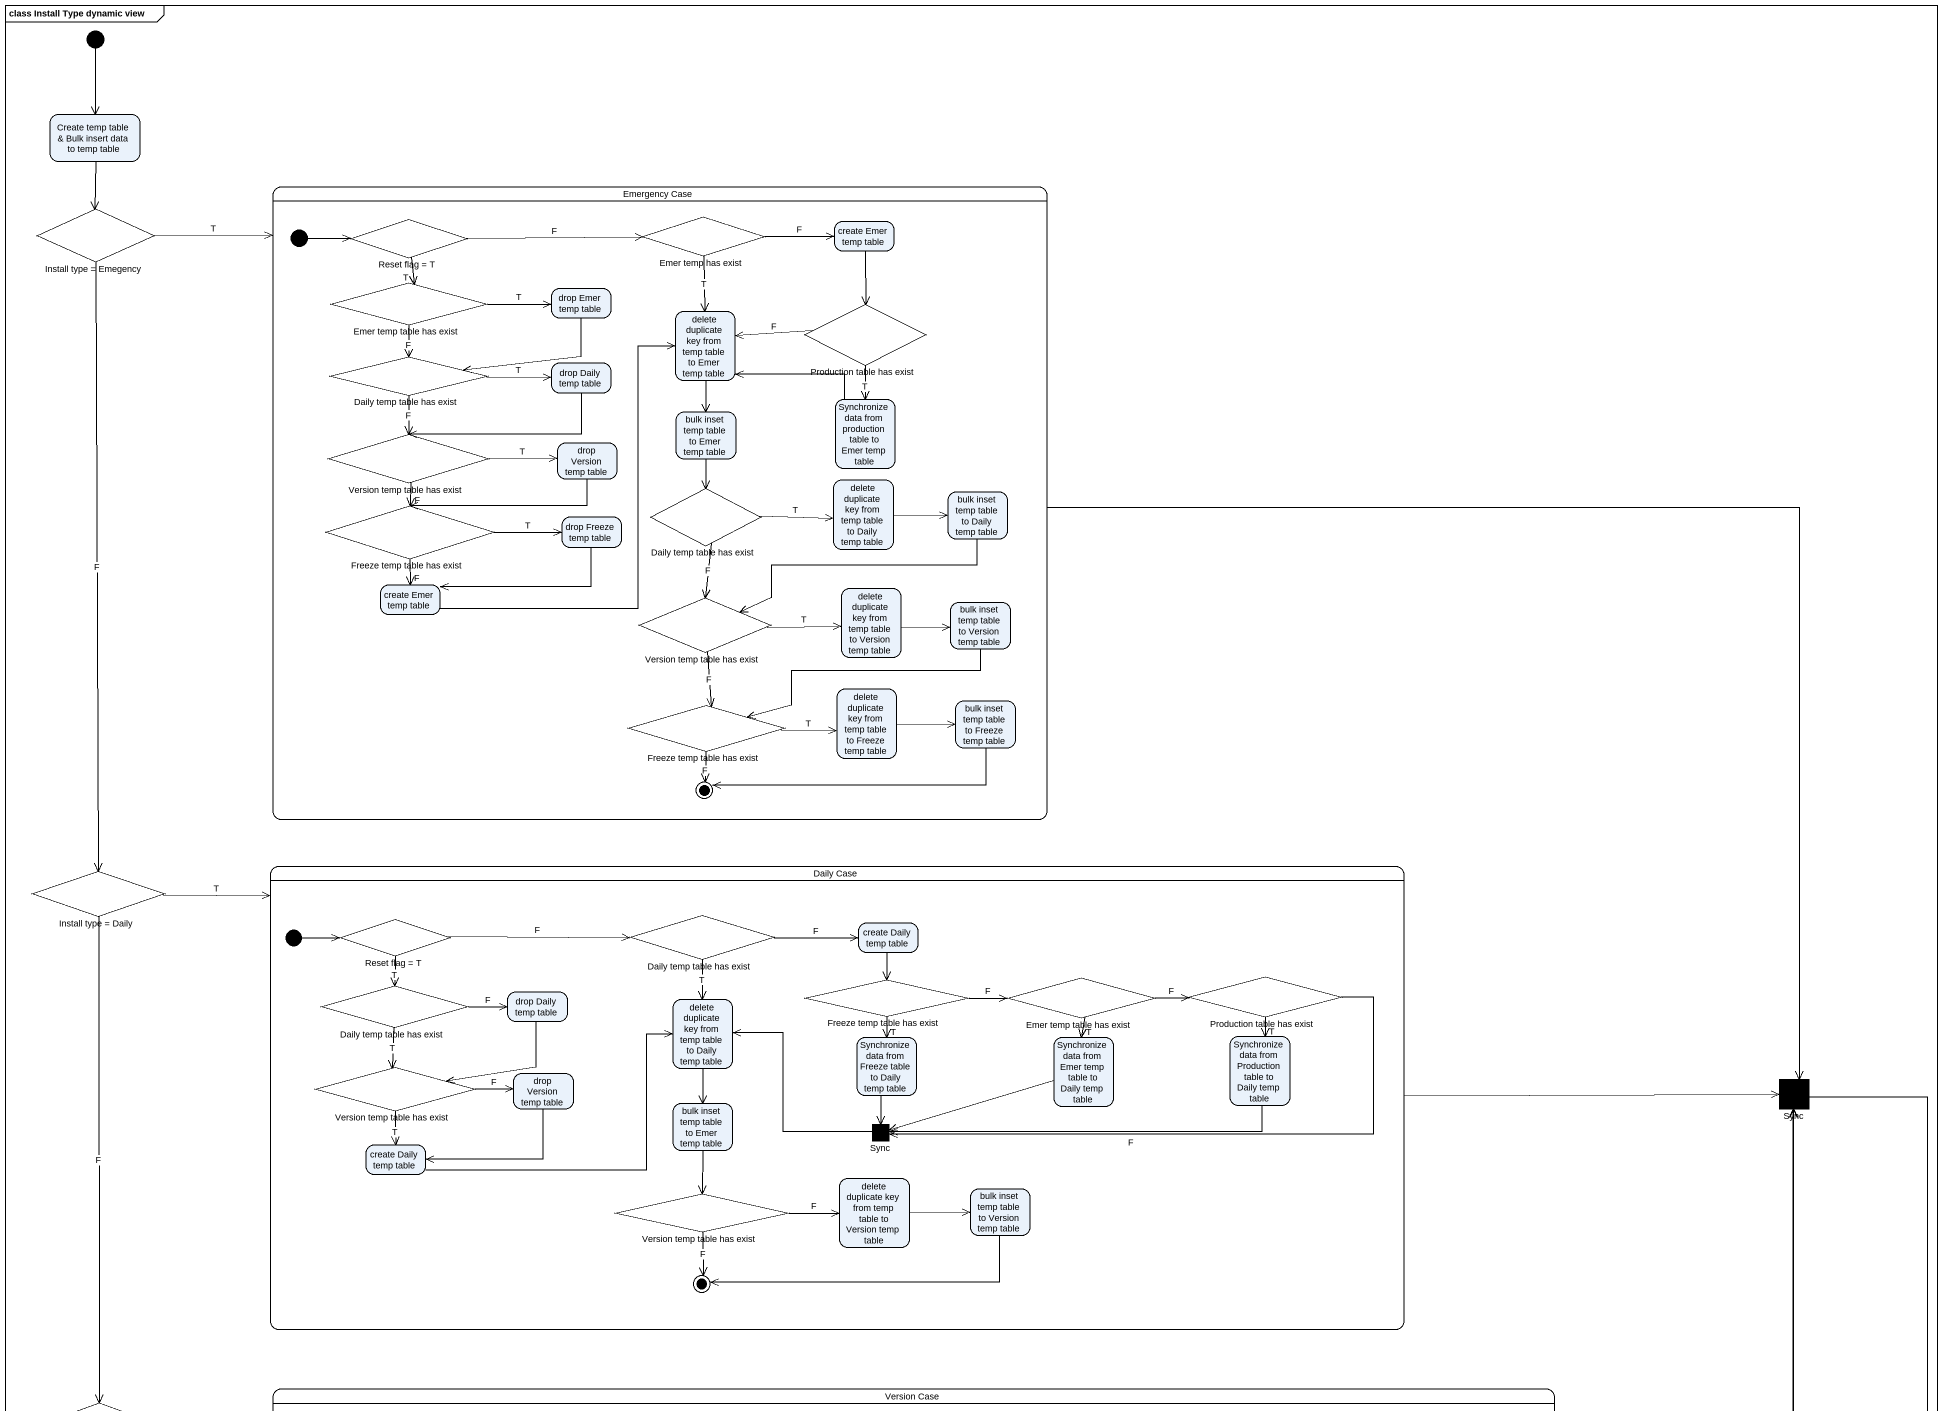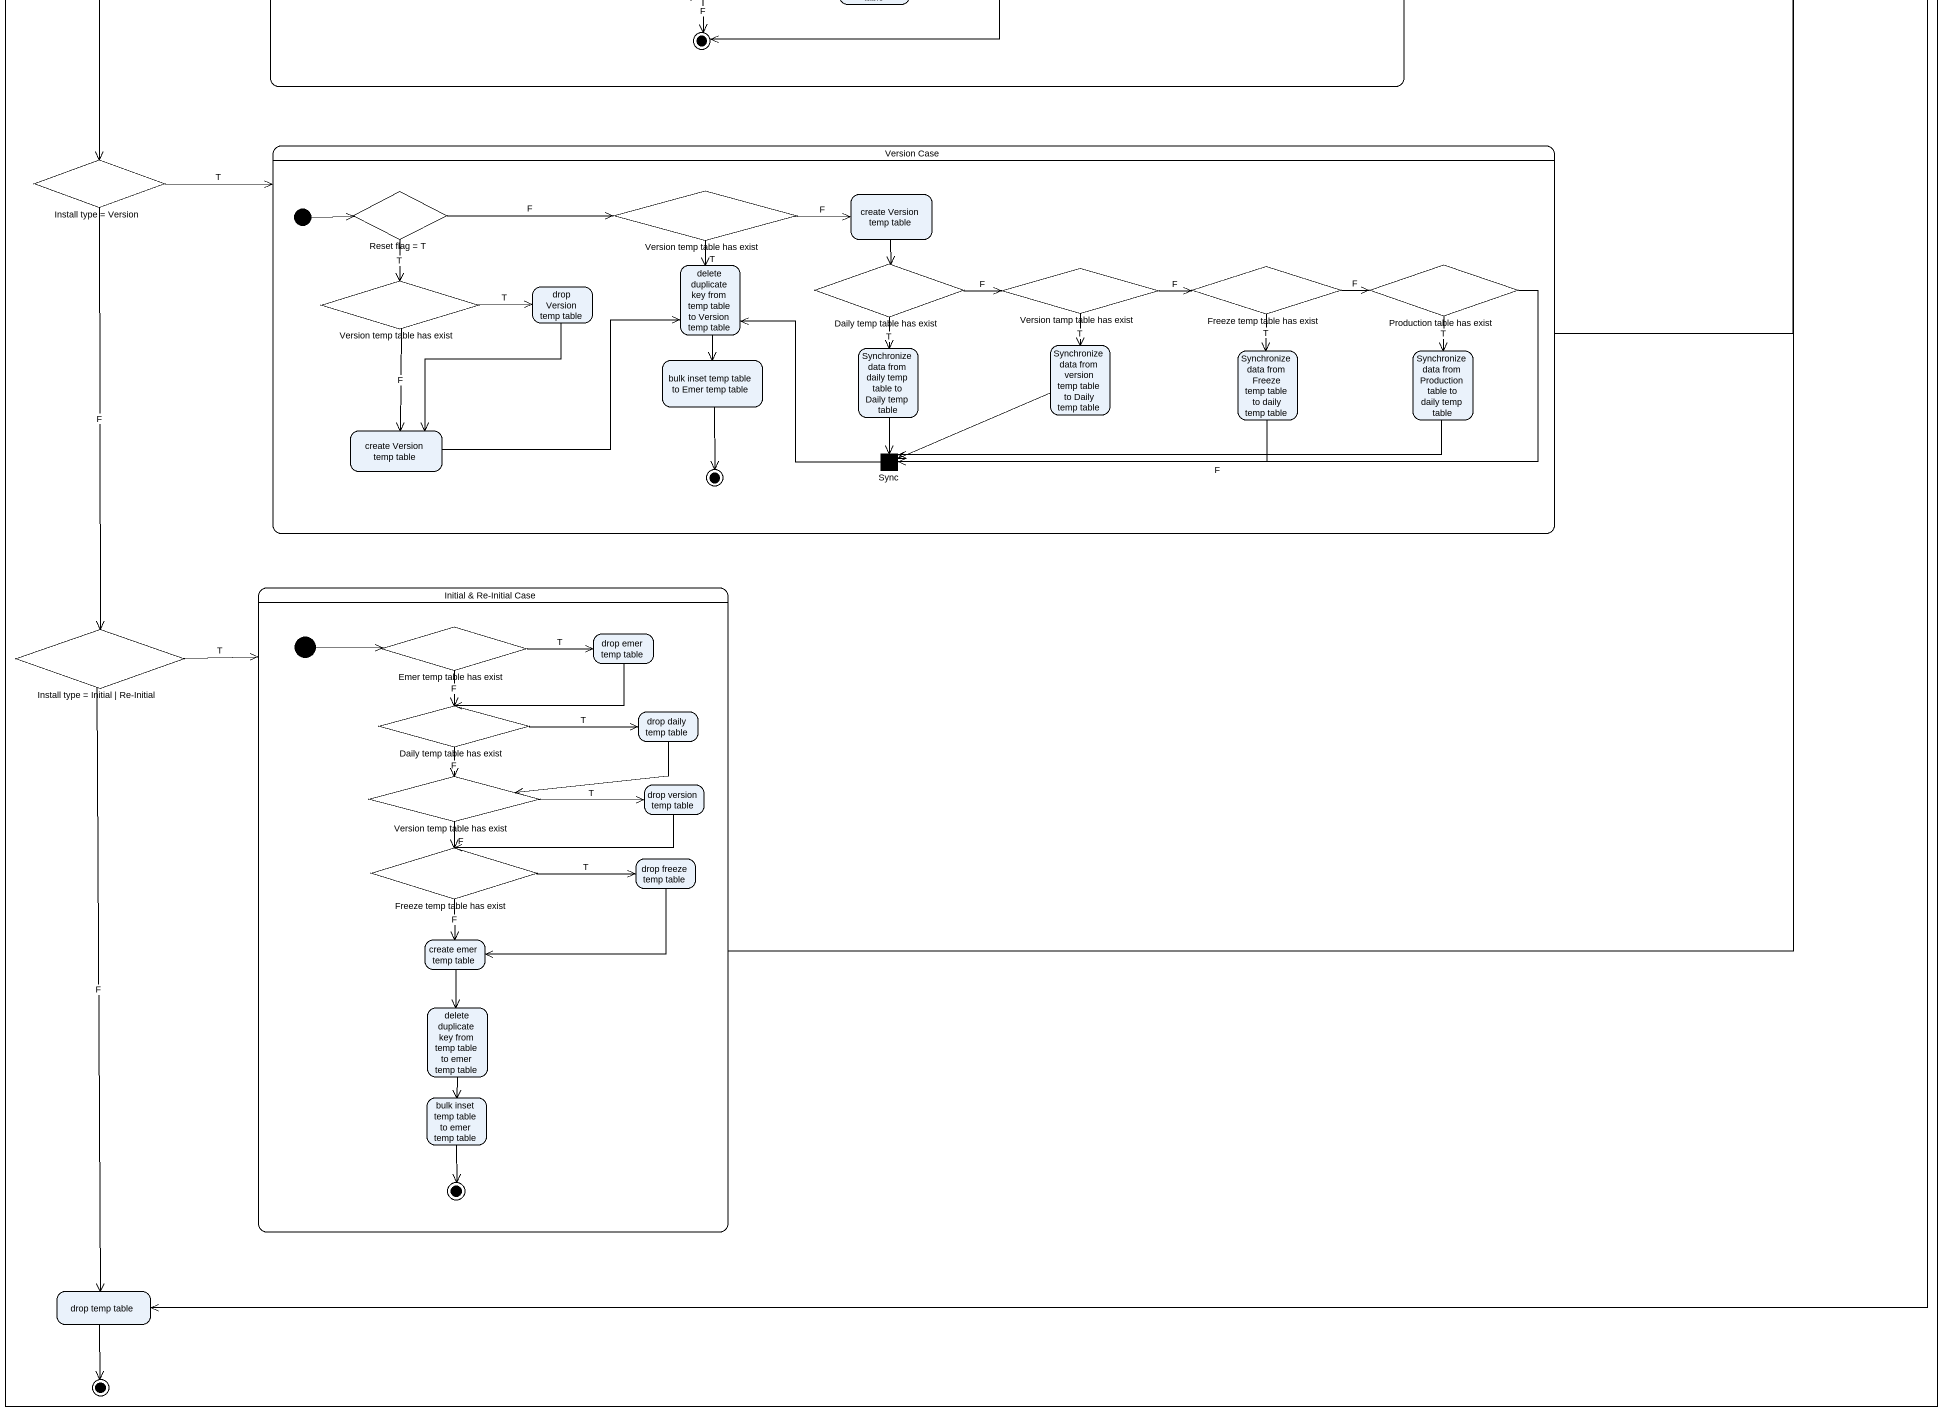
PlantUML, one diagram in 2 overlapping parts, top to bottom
@startuml
mainframe class Install Type dynamic view
hide empty description
state "Create temp table & Bulk insert data to temp table" as Create_temp_table_Bulk
state "Emergency Case" as Emergency_Case {
  state "Reset flag = T" as Reset_flag_T <<choice>>
  state "Emer temp has exist" as Emer_temp_has_exist <<choice>>
  state "create Emer temp table" as create_Emer_temp_table
  state "Emer temp table has exist" as Emer_temp_table_has_exist <<choice>>
  state "drop Emer temp table" as drop_Emer_temp_table
  state "delete duplicate key from temp table to Emer temp table" as delete_duplicate_key_from
  state "Production table has exist" as Production_table_has_exist <<choice>>
  state "Daily temp table has exist" as Daily_temp_table_has_exist <<choice>>
  state "drop Daily temp table" as drop_Daily_temp_table
  state "Synchronize data from production table to Emer temp table" as Synchronize_data_from
  state "Version temp table has exist" as Version_temp_table_has_exist <<choice>>
  state "bulk inset temp table to Emer temp table" as bulk_inset_temp_table_to
  state "drop Version temp table" as drop_Version_temp_table
  state "Freeze temp table has exist" as Freeze_temp_table_has_exist <<choice>>
  state "drop Freeze temp table" as drop_Freeze_temp_table
  state "Daily temp table has exist" as Daily_temp_table_has_exist_2 <<choice>>
  state "delete duplicate key from temp table to Daily temp table" as delete_duplicate_key_from_2
  state "bulk inset temp table to Daily temp table" as bulk_inset_temp_table_to_2
  state "create Emer temp table" as create_Emer_temp_table_2
  state "delete duplicate key from temp table to Version temp table" as delete_duplicate_key_from_3
  state "Version temp table has exist" as Version_temp_table_has_exist_2 <<choice>>
  state "bulk inset temp table to Version temp table" as bulk_inset_temp_table_to_3
  state "Freeze temp table has exist" as Freeze_temp_table_has_exist_2 <<choice>>
  state "delete duplicate key from temp table to Freeze temp table" as delete_duplicate_key_from_4
  state "bulk inset temp table to Freeze temp table" as bulk_inset_temp_table_to_4
  [*] -right-> Reset_flag_T
  Freeze_temp_table_has_exist_2 --> [*] : F
  bulk_inset_temp_table_to_4 -left-> [*]
}
state "Install type = Emegency" as Install_type_Emegency <<choice>>
state "Daily Case" as Daily_Case {
  state "Reset flag = T" as Reset_flag_T_2 <<choice>>
  state "Daily temp table has exist" as Daily_temp_table_has_exist_3 <<choice>>
  state "create Daily temp table" as create_Daily_temp_table
  state "Freeze temp table has exist" as Freeze_temp_table_has_exist_3 <<choice>>
  state "Emer temp table has exist" as Emer_temp_table_has_exist_2 <<choice>>
  state "Production table has exist" as Production_table_has_exist_2 <<choice>>
  state "Daily temp table has exist" as Daily_temp_table_has_exist_4 <<choice>>
  state "drop Daily temp table" as drop_Daily_temp_table_2
  state "delete duplicate key from temp table to Daily temp table" as delete_duplicate_key_from_5
  state "Synchronize data from Freeze table to Daily temp table" as Synchronize_data_from_2
  state "Synchronize data from Emer temp table to Daily temp table" as Synchronize_data_from_Emer
  state "Synchronize data from Production table to Daily temp table" as Synchronize_data_from_3
  state "Version temp table has exist" as Version_temp_table_has_exist_3 <<choice>>
  state "drop Version temp table" as drop_Version_temp_table_2
  state "bulk inset temp table to Emer temp table" as bulk_inset_temp_table_to_5
  state "Sync" as Sync_2 <<join>>
  state "create Daily temp table" as create_Daily_temp_table_2
  state "Version temp table has exist" as Version_temp_table_has_exist_4 <<choice>>
  state "delete duplicate key from temp table to Version temp table" as delete_duplicate_key_from_6
  state "bulk inset temp table to Version temp table" as bulk_inset_temp_table_to_6
  [*] -right-> Reset_flag_T_2
  Version_temp_table_has_exist_4 --> [*] : F
  bulk_inset_temp_table_to_6 -left-> [*]
}
state "Install type = Daily" as Install_type_Daily <<choice>>
state Sync <<join>>
state "Install type = Version" as Install_type_Version <<choice>>
state "Version Case" as Version_Case {
  state "Reset flag = T" as Reset_flag_T_3 <<choice>>
  state "Version temp table has exist" as Version_temp_table_has_exist_5 <<choice>>
  state "create Version temp table" as create_Version_temp_table
  state "Version temp table has exist" as Version_temp_table_has_exist_6 <<choice>>
  state "delete duplicate key from temp table to Version temp table" as delete_duplicate_key_from_7
  state "Daily temp table has exist" as Daily_temp_table_has_exist_5 <<choice>>
  state "Version tamp table has exist" as Version_tamp_table_has_exist <<choice>>
  state "Freeze temp table has exist" as Freeze_temp_table_has_exist_4 <<choice>>
  state "Production table has exist" as Production_table_has_exist_3 <<choice>>
  state "drop Version temp table" as drop_Version_temp_table_3
  state "Synchronize data from daily temp table to Daily temp table" as Synchronize_data_from_daily
  state "Synchronize data from version temp table to Daily temp table" as Synchronize_data_from_4
  state "Synchronize data from Freeze temp table to daily temp table" as Synchronize_data_from_5
  state "Synchronize data from Production table to daily temp table" as Synchronize_data_from_6
  state "bulk inset temp table to Emer temp table" as bulk_inset_temp_table_to_7
  state "create Version temp table" as create_Version_temp_table_2
  state "Sync" as Sync_3 <<join>>
  [*] -right-> Reset_flag_T_3
  bulk_inset_temp_table_to_7 --> [*]
}
state "Initial & Re-Initial Case" as Initial_Re_Initial_Case {
  state "Emer temp table has exist" as Emer_temp_table_has_exist_3 <<choice>>
  state "drop emer temp table" as drop_emer_temp_table
  state "Daily temp table has exist" as Daily_temp_table_has_exist_6 <<choice>>
  state "drop daily temp table" as drop_daily_temp_table
  state "Version temp table has exist" as Version_temp_table_has_exist_7 <<choice>>
  state "drop version temp table" as drop_version_temp_table
  state "Freeze temp table has exist" as Freeze_temp_table_has_exist_5 <<choice>>
  state "drop freeze temp table" as drop_freeze_temp_table
  state "create emer temp table" as create_emer_temp_table
  state "delete duplicate key from temp table to emer temp table" as delete_duplicate_key_from_8
  state "bulk inset temp table to emer temp table" as bulk_inset_temp_table_to_8
  [*] -right-> Emer_temp_table_has_exist_3
  bulk_inset_temp_table_to_8 --> [*]
}
state "Install type = Initial | Re-Initial" as Install_type_Initial_Re <<choice>>
state "drop temp table" as drop_temp_table
[*] --> Create_temp_table_Bulk
Create_temp_table_Bulk --> Install_type_Emegency
Emergency_Case -right-> Sync
Install_type_Emegency -right-> Emergency_Case : T
Install_type_Emegency --> Install_type_Daily : F
Reset_flag_T -right-> Emer_temp_has_exist : F
Reset_flag_T --> Emer_temp_table_has_exist : T
Emer_temp_has_exist -right-> create_Emer_temp_table : F
Emer_temp_has_exist --> delete_duplicate_key_from : T
create_Emer_temp_table --> Production_table_has_exist
Emer_temp_table_has_exist -right-> drop_Emer_temp_table : T
Emer_temp_table_has_exist --> Daily_temp_table_has_exist : F
drop_Emer_temp_table -left-> Daily_temp_table_has_exist
delete_duplicate_key_from --> bulk_inset_temp_table_to
Production_table_has_exist -left-> delete_duplicate_key_from : F
Production_table_has_exist --> Synchronize_data_from : T
Daily_temp_table_has_exist -right-> drop_Daily_temp_table : T
Daily_temp_table_has_exist --> Version_temp_table_has_exist : F
drop_Daily_temp_table -left-> Version_temp_table_has_exist
Synchronize_data_from -left-> delete_duplicate_key_from
Version_temp_table_has_exist -right-> drop_Version_temp_table : T
Version_temp_table_has_exist --> Freeze_temp_table_has_exist : F
bulk_inset_temp_table_to --> Daily_temp_table_has_exist_2
drop_Version_temp_table -left-> Freeze_temp_table_has_exist
Freeze_temp_table_has_exist -right-> drop_Freeze_temp_table : T
Freeze_temp_table_has_exist --> create_Emer_temp_table_2 : F
drop_Freeze_temp_table -left-> create_Emer_temp_table_2
Daily_temp_table_has_exist_2 -right-> delete_duplicate_key_from_2 : T
Daily_temp_table_has_exist_2 --> Version_temp_table_has_exist_2 : F
delete_duplicate_key_from_2 -right-> bulk_inset_temp_table_to_2
bulk_inset_temp_table_to_2 -left-> Version_temp_table_has_exist_2
create_Emer_temp_table_2 -up-> delete_duplicate_key_from
delete_duplicate_key_from_3 -right-> bulk_inset_temp_table_to_3
Version_temp_table_has_exist_2 -right-> delete_duplicate_key_from_3 : T
Version_temp_table_has_exist_2 --> Freeze_temp_table_has_exist_2 : F
bulk_inset_temp_table_to_3 -left-> Freeze_temp_table_has_exist_2
Freeze_temp_table_has_exist_2 -right-> delete_duplicate_key_from_4 : T
delete_duplicate_key_from_4 -right-> bulk_inset_temp_table_to_4
Daily_Case -right-> Sync
Install_type_Daily -right-> Daily_Case : T
Install_type_Daily --> Install_type_Version : F
Reset_flag_T_2 -right-> Daily_temp_table_has_exist_3 : F
Reset_flag_T_2 --> Daily_temp_table_has_exist_4 : T
Daily_temp_table_has_exist_3 -right-> create_Daily_temp_table : F
Daily_temp_table_has_exist_3 --> delete_duplicate_key_from_5 : T
create_Daily_temp_table --> Freeze_temp_table_has_exist_3
Freeze_temp_table_has_exist_3 -right-> Emer_temp_table_has_exist_2 : F
Freeze_temp_table_has_exist_3 --> Synchronize_data_from_2 : T
Emer_temp_table_has_exist_2 -right-> Production_table_has_exist_2 : F
Emer_temp_table_has_exist_2 --> Synchronize_data_from_Emer : T
Production_table_has_exist_2 --> Synchronize_data_from_3 : T
Production_table_has_exist_2 -left-> Sync_2 : F
Daily_temp_table_has_exist_4 -right-> drop_Daily_temp_table_2 : F
Daily_temp_table_has_exist_4 --> Version_temp_table_has_exist_3 : T
drop_Daily_temp_table_2 -left-> Version_temp_table_has_exist_3
delete_duplicate_key_from_5 --> bulk_inset_temp_table_to_5
Synchronize_data_from_2 --> Sync_2
Synchronize_data_from_Emer -left-> Sync_2
Synchronize_data_from_3 -left-> Sync_2
Version_temp_table_has_exist_3 -right-> drop_Version_temp_table_2 : F
Version_temp_table_has_exist_3 --> create_Daily_temp_table_2 : T
drop_Version_temp_table_2 -left-> create_Daily_temp_table_2
Sync --> drop_temp_table
bulk_inset_temp_table_to_5 --> Version_temp_table_has_exist_4
Sync_2 -left-> delete_duplicate_key_from_5
create_Daily_temp_table_2 -right-> delete_duplicate_key_from_5
Version_temp_table_has_exist_4 -right-> delete_duplicate_key_from_6 : F
delete_duplicate_key_from_6 -right-> bulk_inset_temp_table_to_6
Install_type_Version -right-> Version_Case : T
Install_type_Version --> Install_type_Initial_Re : F
Version_Case -right-> Sync
Reset_flag_T_3 -right-> Version_temp_table_has_exist_5 : F
Reset_flag_T_3 --> Version_temp_table_has_exist_6 : T
Version_temp_table_has_exist_5 -right-> create_Version_temp_table : F
Version_temp_table_has_exist_5 --> delete_duplicate_key_from_7 : T
create_Version_temp_table --> Daily_temp_table_has_exist_5
Version_temp_table_has_exist_6 -right-> drop_Version_temp_table_3 : T
Version_temp_table_has_exist_6 --> create_Version_temp_table_2 : F
delete_duplicate_key_from_7 --> bulk_inset_temp_table_to_7
Daily_temp_table_has_exist_5 -right-> Version_tamp_table_has_exist : F
Daily_temp_table_has_exist_5 --> Synchronize_data_from_daily : T
Version_tamp_table_has_exist -right-> Freeze_temp_table_has_exist_4 : F
Version_tamp_table_has_exist --> Synchronize_data_from_4 : T
Freeze_temp_table_has_exist_4 -right-> Production_table_has_exist_3 : F
Freeze_temp_table_has_exist_4 --> Synchronize_data_from_5 : T
Production_table_has_exist_3 --> Synchronize_data_from_6 : T
Production_table_has_exist_3 -left-> Sync_3 : F
drop_Version_temp_table_3 --> create_Version_temp_table_2
Synchronize_data_from_daily --> Sync_3
Synchronize_data_from_4 -left-> Sync_3
Synchronize_data_from_5 -left-> Sync_3
Synchronize_data_from_6 -left-> Sync_3
create_Version_temp_table_2 -right-> delete_duplicate_key_from_7
Sync_3 -up-> delete_duplicate_key_from_7
Initial_Re_Initial_Case -up-> Sync
Install_type_Initial_Re --> Initial_Re_Initial_Case : T
Install_type_Initial_Re --> drop_temp_table : F
Emer_temp_table_has_exist_3 -right-> drop_emer_temp_table : T
Emer_temp_table_has_exist_3 --> Daily_temp_table_has_exist_6 : F
drop_emer_temp_table -left-> Daily_temp_table_has_exist_6
Daily_temp_table_has_exist_6 -right-> drop_daily_temp_table : T
Daily_temp_table_has_exist_6 --> Version_temp_table_has_exist_7 : F
drop_daily_temp_table -left-> Version_temp_table_has_exist_7
Version_temp_table_has_exist_7 -right-> drop_version_temp_table : T
Version_temp_table_has_exist_7 --> Freeze_temp_table_has_exist_5 : F
drop_version_temp_table -left-> Freeze_temp_table_has_exist_5
Freeze_temp_table_has_exist_5 -right-> drop_freeze_temp_table : T
Freeze_temp_table_has_exist_5 --> create_emer_temp_table : F
drop_freeze_temp_table -left-> create_emer_temp_table
create_emer_temp_table --> delete_duplicate_key_from_8
delete_duplicate_key_from_8 --> bulk_inset_temp_table_to_8
drop_temp_table --> [*]
@enduml
